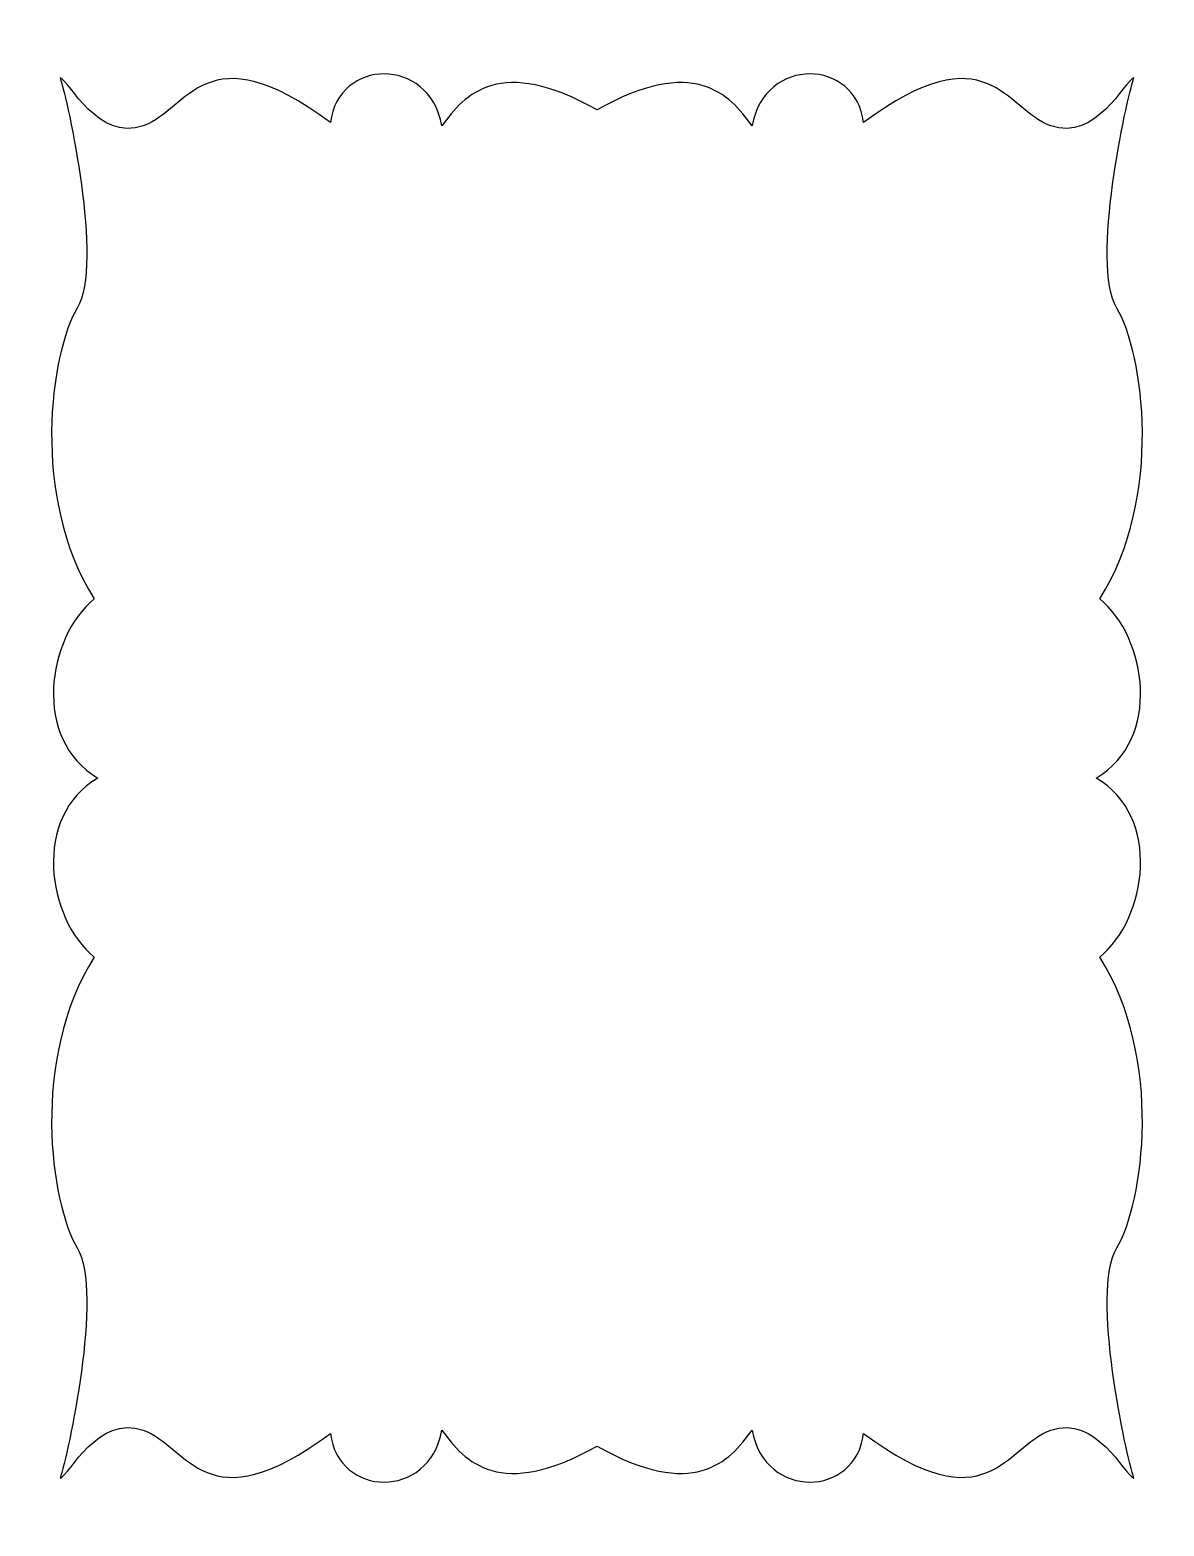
# Model space of a CAD drawing. Header units: centimetres. Extents: x -5.3 to 5.3, y -7 to 7.
import ezdxf

# ---------------------------------------------------------------- set-up
doc = ezdxf.new("R2010")
doc.units = ezdxf.units.CM
doc.header["$MEASUREMENT"] = 0
doc.layers.add('Camada 1', color=7, linetype='Continuous')

msp = doc.modelspace()

# ---------------------------------------------------------------- linework, layer by layer
at = {"layer": 'Camada 1'}
msp.add_open_spline([(4.69182, -0.01009), (5.3133, -0.37019), (5.17125, -1.33052), (4.72733, -1.69064), (4.72733, -1.69064), (5.33103, -2.65095), (5.13574, -4.00143), (4.88714, -4.42156), (4.88714, -4.42156), (4.63854, -4.84169), (4.97591, -6.37223), (5.04695, -6.58228), (5.04695, -6.58228), (4.95818, -6.55228), (4.69183, -5.9821), (4.26569, -6.13214), (4.26569, -6.13214), (3.83955, -6.28218), (3.67974, -7.03241), (2.50785, -6.16214), (2.50785, -6.16214), (2.43681, -6.76235), (1.58456, -6.79235), (1.46023, -6.13214), (1.46023, -6.13214), (1.24716, -6.43226), (0.90979, -6.79235), (0.00425, -6.28219), (0.00425, -6.28219), (-0.90131, -6.79236), (-1.23868, -6.43226), (-1.45175, -6.13214), (-1.45175, -6.13214), (-1.57605, -6.79235), (-2.42833, -6.76232), (-2.49937, -6.16214), (-2.49937, -6.16214), (-3.67126, -7.03243), (-3.83107, -6.28218), (-4.25721, -6.13214), (-4.25721, -6.13214), (-4.68335, -5.9821), (-4.9497, -6.55227), (-5.03847, -6.58228), (-5.03847, -6.58228), (-4.96743, -6.37223), (-4.63006, -4.84169), (-4.87866, -4.42156), (-4.87866, -4.42156), (-5.12726, -4.00143), (-5.32255, -2.65094), (-4.71885, -1.69064), (-4.71885, -1.69064), (-5.16277, -1.33054), (-5.30482, -0.37021), (-4.68334, -0.01009), (-4.68334, -0.01009), (-5.30482, 0.35001), (-5.16277, 1.31034), (-4.71885, 1.67046), (-4.71885, 1.67046), (-5.32255, 2.63077), (-5.12726, 3.98125), (-4.87866, 4.40138), (-4.87866, 4.40138), (-4.63006, 4.82151), (-4.96743, 6.35205), (-5.03847, 6.56213), (-5.03847, 6.56213), (-4.9497, 6.53213), (-4.68335, 5.96192), (-4.25721, 6.11199), (-4.25721, 6.11199), (-3.83107, 6.26204), (-3.67126, 7.01229), (-2.49937, 6.14199), (-2.49937, 6.14199), (-2.42833, 6.7422), (-1.57605, 6.7722), (-1.45175, 6.11199), (-1.45175, 6.11199), (-1.23868, 6.41208), (-0.90131, 6.7722), (0.00425, 6.26204), (0.00425, 6.26204), (0.90981, 6.77221), (1.24718, 6.41209), (1.46023, 6.11199), (1.46023, 6.11199), (1.58453, 6.7722), (2.43681, 6.74217), (2.50785, 6.14199), (2.50785, 6.14199), (3.67977, 7.01228), (3.83955, 6.26203), (4.26569, 6.11199), (4.26569, 6.11199), (4.69183, 5.96194), (4.95818, 6.53212), (5.04695, 6.56213), (5.04695, 6.56213), (4.97591, 6.35208), (4.63854, 4.82152), (4.88714, 4.40138), (4.88714, 4.40138), (5.13574, 3.98124), (5.33103, 2.63076), (4.72733, 1.67046), (4.72733, 1.67046), (5.17124, 1.31034), (5.3133, 0.35), (4.69182, -0.01009)], degree=3, knots=[0, 0, 0, 0, 0.03448276, 0.03448276, 0.03448276, 0.03448276, 0.06896552, 0.06896552, 0.06896552, 0.06896552, 0.10344828, 0.10344828, 0.10344828, 0.10344828, 0.13793103, 0.13793103, 0.13793103, 0.13793103, 0.17241379, 0.17241379, 0.17241379, 0.17241379, 0.20689655, 0.20689655, 0.20689655, 0.20689655, 0.24137931, 0.24137931, 0.24137931, 0.24137931, 0.27586207, 0.27586207, 0.27586207, 0.27586207, 0.31034483, 0.31034483, 0.31034483, 0.31034483, 0.34482759, 0.34482759, 0.34482759, 0.34482759, 0.37931034, 0.37931034, 0.37931034, 0.37931034, 0.4137931, 0.4137931, 0.4137931, 0.4137931, 0.44827586, 0.44827586, 0.44827586, 0.44827586, 0.48275862, 0.48275862, 0.48275862, 0.48275862, 0.51724138, 0.51724138, 0.51724138, 0.51724138, 0.55172414, 0.55172414, 0.55172414, 0.55172414, 0.5862069, 0.5862069, 0.5862069, 0.5862069, 0.62068966, 0.62068966, 0.62068966, 0.62068966, 0.65517241, 0.65517241, 0.65517241, 0.65517241, 0.68965517, 0.68965517, 0.68965517, 0.68965517, 0.72413793, 0.72413793, 0.72413793, 0.72413793, 0.75862069, 0.75862069, 0.75862069, 0.75862069, 0.79310345, 0.79310345, 0.79310345, 0.79310345, 0.82758621, 0.82758621, 0.82758621, 0.82758621, 0.86206897, 0.86206897, 0.86206897, 0.86206897, 0.89655172, 0.89655172, 0.89655172, 0.89655172, 0.93103448, 0.93103448, 0.93103448, 0.93103448, 1, 1, 1, 1], dxfattribs=at)

doc.saveas('drawing.dxf')
